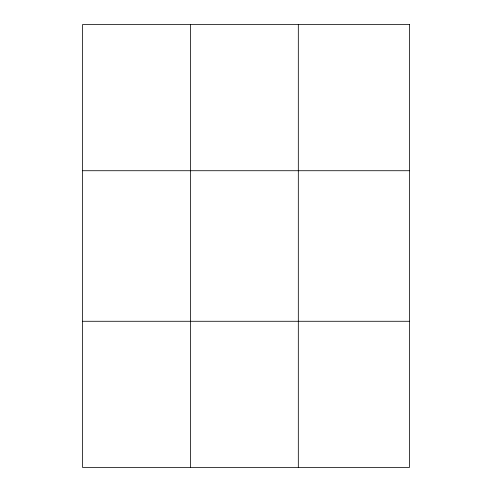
<?xml version="1.0" encoding="UTF-8"?>
<svg xmlns="http://www.w3.org/2000/svg" width="492" height="492" viewBox="0 0 492 492"><rect width="100%" height="100%" fill="white"/><g stroke="black" fill="none" stroke-linecap="round" stroke-linejoin="round"><path stroke-width="0.74" d="M190.41 467.4L190.41 24.6M298.318 467.4L298.318 24.6M82.508 170.724L409.492 170.724M82.508 321.276L409.492 321.276M409.492 24.6L409.492 467.4L82.508 467.4L82.508 24.6L409.492 24.6"/></g></svg>
